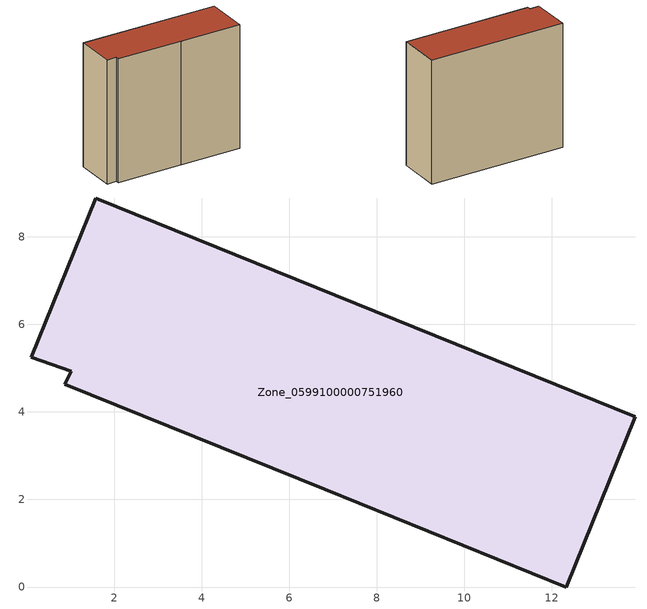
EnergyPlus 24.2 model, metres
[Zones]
Zone_0599100000751960
 floor ground (C_G): 6.81,2.23 0.88,4.63 1.03,4.93 0.11,5.25 1.58,8.88 13.9,3.89 12.33,0 z0
 wall outside (C_F): 12.33,0 13.9,3.89 1.58,8.88 0.11,5.25 1.03,4.93 0.88,4.63 6.81,2.23 12.33,0 z0:11.95
 roof outside (C_R): 0.88,4.63 6.81,2.23 12.33,0 13.9,3.89 1.58,8.88 0.11,5.25 1.03,4.93 z11.95
[BUILDING]
Pand.0599100000751960: North Axis=0; Terrain=City; Loads Convergence Tolerance Value=0.04; Temperature Convergence Tolerance Value=0.4; Solar Distribution=FullExterior; Maximum Number of Warmup Days=25; Minimum Number of Warmup Days=1
[Site:Location]
Rotterdam.The.Hague.AP_ZH_NLD Design_Conditions: Latitude=51.96; Longitude=4.45; Time Zone=1; Elevation=-4.5
[SITE:GROUNDTEMPERATURE:BUILDINGSURFACE]
18, 18, 18, 18, 18, 18, 18, 18, 18, 18, 18, 18
[MATERIAL] Thermal Absorptance=0.9; Solar Absorptance=0.7; Visible Absorptance=0.7
Name | Roughness | Thickness | Conductivity | Density | Specific Heat
G.TI.2006-2014 | MediumSmooth | 0.15 | 0.06 | 540 | 1210
F.TI.2006-2014 | Rough | 0.3 | 0.12 | 1920 | 840
R.TI.2006-2014 | MediumRough | 0.2 | 0.08 | 1500 | 1000
[CONSTRUCTION]
C_G: G.TI.2006-2014
C_F: F.TI.2006-2014
C_R: R.TI.2006-2014
[ZONE]
Zone_0599100000751960: Type=1; Multiplier=1; Ceiling Height=Autocalculate; Volume=Autocalculate; Floor Area=autocalculate; Part of Total Floor Area=Yes
[ZONEINFILTRATION:DESIGNFLOWRATE]
Infil_Zone_0599100000751960: Zone or ZoneList or Space or SpaceList=Zone_0599100000751960; Schedule=AlwaysOn; Design Flow Rate Calculation Method=Flow/Area; Flow Rate per Floor Area=0.0015; Constant Term Coefficient=1; Temperature Term Coefficient=0; Velocity Term Coefficient=0; Velocity Squared Term Coefficient=0
[HVACTEMPLATE:ZONE:IDEALLOADSAIRSYSTEM]
Zone_0599100000751960: Maximum Heating Supply Air Temperature=50; Minimum Cooling Supply Air Temperature=13; Maximum Heating Supply Air Humidity Ratio=0.0156; Minimum Cooling Supply Air Humidity Ratio=0.0077; Heating Limit=NoLimit; Cooling Limit=NoLimit; Dehumidification Control Type=ConstantSensibleHeatRatio; Cooling Sensible Heat Ratio=0.7; Dehumidification Setpoint=60; Humidification Control Type=None; Humidification Setpoint=30; Outdoor Air Method=None; Outdoor Air Flow Rate per Person=0.00944; Outdoor Air Flow Rate per Zone Floor Area=0; Outdoor Air Flow Rate per Zone=0; Demand Controlled Ventilation Type=None; Outdoor Air Economizer Type=NoEconomizer; Heat Recovery Type=None; Sensible Heat Recovery Effectiveness=0.7; Latent Heat Recovery Effectiveness=0.65
[ZONECONTROL:THERMOSTAT]
ThermostatControl_Zone_0599100000751960: Zone or ZoneList=Zone_0599100000751960; Control Type Schedule=DualSetpointControlType; Control 1=Thermostat_Zone_0599100000751960; Temperature Difference Between Cutout And Setpoint=0
[THERMOSTATSETPOINT:DUALSETPOINT]
Thermostat_Zone_0599100000751960: Heating Setpoint Temperature Schedule=HeatingSetpoint_Zone_0599100000751960; Cooling Setpoint Temperature Schedule=CoolingSetpoint_Zone_0599100000751960
[SCHEDULE:COMPACT]
HeatingSetpoint_Zone_0599100000751960: Through: 12/31, For: AllDays, Until: 24:00, 21
CoolingSetpoint_Zone_0599100000751960: Through: 12/31, For: AllDays, Until: 24:00, 24
DualSetpointControlType: Through: 12/31, For: AllDays, Until: 24:00, 4
AlwaysOn: Through: 12/31, For: AllDays, Until: 24:00, 1
